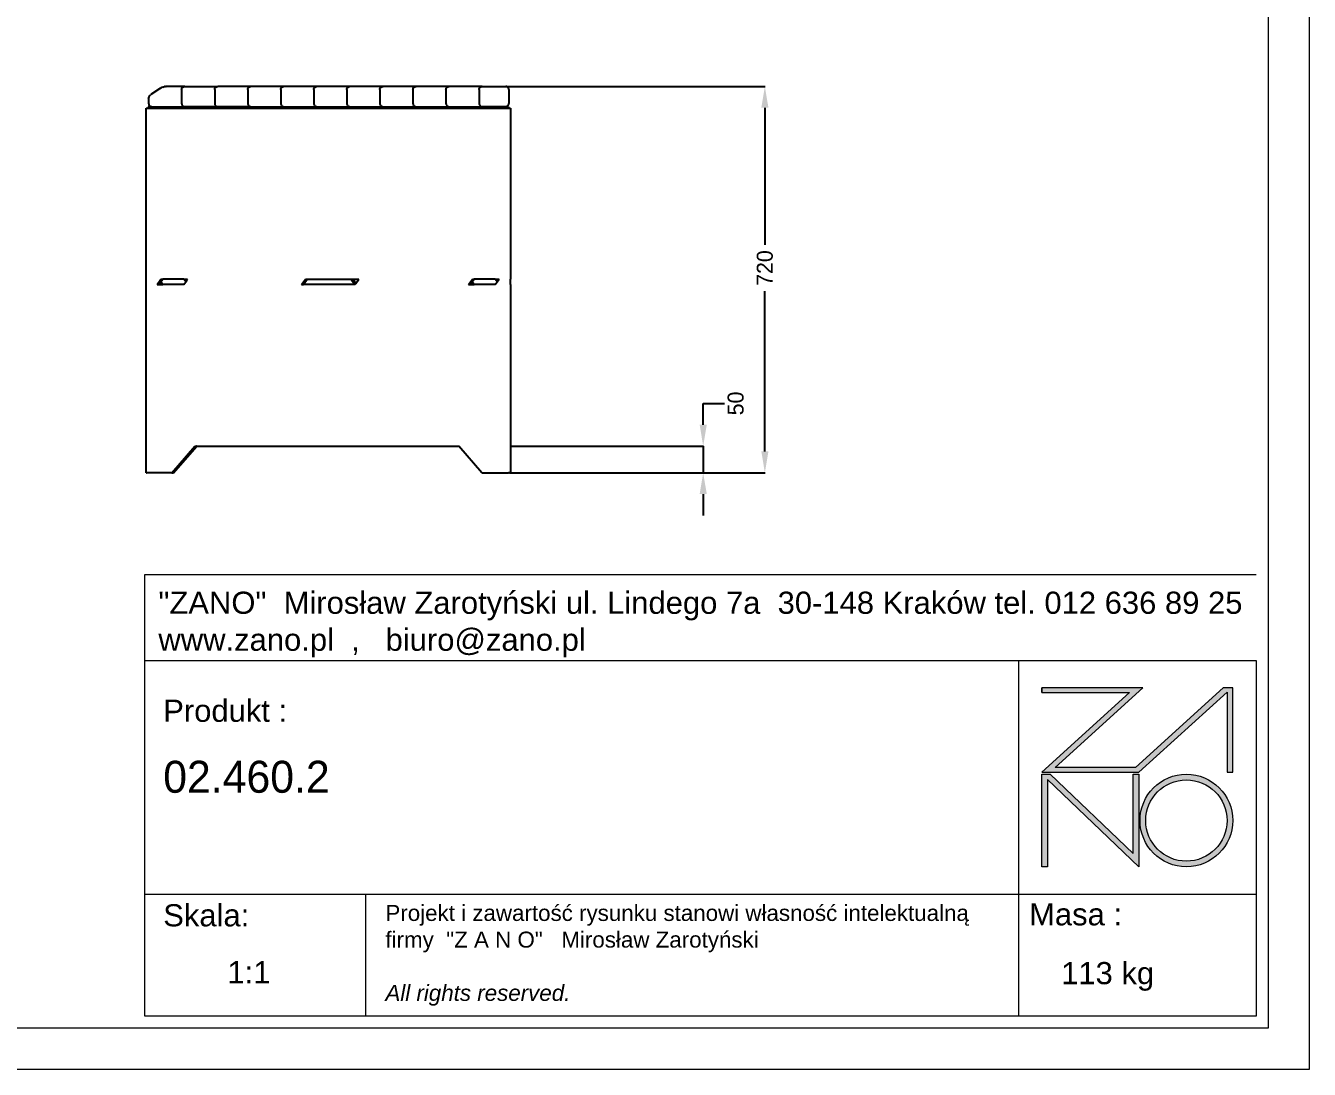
# Model space of a CAD drawing. Header units: millimetres. Extents: x -49 to 5358, y 50 to 4058.
# Drawn here: x 2949 to 5358, y 50 to 2009 of the extents above; entities that cross this region are included whole.
import ezdxf

# ---------------------------------------------------------------- set-up
doc = ezdxf.new("R2010")
doc.units = ezdxf.units.MM
doc.layers.add('DIMS', color=1, linetype='Continuous')
doc.layers.add('tabelka', color=155, linetype='Continuous')
doc.dimstyles.new('ISO-25', dxfattribs={"dimtxt": 2.5, "dimasz": 2.5, "dimexe": 1.25, "dimexo": 0.625, "dimtad": 1, "dimtxsty": 'Standard', "dimcen": 2.5, "dimadec": 0, "dimazin": 0, "dimtfac": 1, "dimtmove": 0, "dimatfit": 3, "dimfxl": 1, "dimarcsym": 0})

# ---------------------------------------------------------------- blocks, each defined once
blk = doc.blocks.new('*D60')
at = {"layer": 'Defpoints', "color": 0}
for p in [(3858.9, 1220), (3859.4, 1170), (4220.5, 1170)]:
    blk.add_point(p, dxfattribs=at)
at = {"layer": 'DIMS', "color": 0, "lineweight": -2}
for p, q in [((4220.5, 1260), (4220.5, 1300)), ((4220.5, 1300), (4260.5, 1300)), ((3859.4, 1220), (4221, 1220)), ((4220.5, 1220), (4220.5, 1170)), ((3859.9, 1170), (4221, 1170)), ((4220.5, 1130), (4220.5, 1090))]:
    blk.add_line(p, q, dxfattribs=at)
at = {"layer": 'DIMS', "color": 0}
for points in [[(4213.9, 1260), (4227.2, 1260), (4220.5, 1220)], [(4227.2, 1130), (4213.9, 1130), (4220.5, 1170)]]:
    blk.add_solid(points, dxfattribs=at)
at = {"layer": 'DIMS', "color": 0, "insert": (4281.5, 1300), "char_height": 30, "attachment_point": 5, "rotation": 90}
blk.add_mtext('50', dxfattribs=at)
blk = doc.blocks.new('*D64')
at = {"layer": 'Defpoints', "color": 0}
for p in [(3849.9, 1895), (3859.4, 1170), (4336.2, 1170)]:
    blk.add_point(p, dxfattribs=at)
at = {"layer": 'DIMS', "color": 0, "lineweight": -2}
for p, q in [((3850.4, 1895), (4336.7, 1895)), ((4336.2, 1855), (4336.2, 1597.6)), ((4336.2, 1210), (4336.2, 1510.6)), ((3859.9, 1170), (4336.7, 1170))]:
    blk.add_line(p, q, dxfattribs=at)
at = {"layer": 'DIMS', "color": 0}
for points in [[(4342.9, 1855), (4329.6, 1855), (4336.2, 1895)], [(4329.6, 1210), (4342.9, 1210), (4336.2, 1170)]]:
    blk.add_solid(points, dxfattribs=at)
at = {"layer": 'DIMS', "color": 0, "insert": (4336.2, 1554.1), "char_height": 30, "attachment_point": 5, "rotation": 90}
blk.add_mtext('720', dxfattribs=at)
blk = doc.blocks.new('zano')
at = {"layer": 'Defpoints', "lineweight": 5}
for points in [[(6270.2, 3716.2), (6270.2, 3707.4), (6434.8, 3707.4), (6270.2, 3558.4), (6452.4, 3558.4), (6617.9, 3708.2), (6617.9, 3558.4), (6628.6, 3558.4), (6628.6, 3716.2), (6610.7, 3716.2), (6446.1, 3567.2), (6295.4, 3567.2), (6459.9, 3716.2), (6270.2, 3716.2), (6270.2, 3707.4)], [(6270.2, 3554.4), (6286.2, 3554.4), (6441.7, 3405.6), (6441.7, 3554.4), (6452.4, 3554.4), (6452.4, 3380.5), (6281, 3544.6), (6281, 3380.5), (6270.2, 3380.5)]]:
    blk.add_hatch(color=251, dxfattribs=at).paths.add_polyline_path(points)
h = blk.add_hatch(color=251, dxfattribs=at)
h.paths.add_polyline_path([(6454.7, 3467.4, 1), (6628.6, 3467.4, 1)])
h.paths.add_polyline_path([(6617.9, 3467.4, -1), (6465.4, 3467.4, -1)], flags=16)
at = {"layer": 'Defpoints', "color": 251, "lineweight": 5}
blk.add_lwpolyline([(6434.8, 3707.4), (6270.2, 3558.4), (6452.4, 3558.4), (6617.9, 3708.2), (6617.9, 3558.4), (6628.6, 3558.4), (6628.6, 3716.2), (6610.7, 3716.2), (6446.1, 3567.2), (6295.4, 3567.2), (6459.9, 3716.2), (6270.2, 3716.2), (6270.2, 3707.4), (6432.1, 3707.4)], dxfattribs=at)
for points in [[(6270.2, 3716.2), (6270.2, 3707.4), (6434.8, 3707.4), (6270.2, 3558.4), (6452.4, 3558.4), (6617.9, 3708.2), (6617.9, 3558.4), (6628.6, 3558.4), (6628.6, 3716.2), (6610.7, 3716.2), (6446.1, 3567.2), (6295.4, 3567.2), (6459.9, 3716.2), (6270.2, 3716.2), (6270.2, 3707.4)], [(6270.2, 3554.4), (6286.2, 3554.4), (6441.7, 3405.6), (6441.7, 3554.4), (6452.4, 3554.4), (6452.4, 3380.5), (6281, 3544.6), (6281, 3380.5), (6270.2, 3380.5)]]:
    blk.add_lwpolyline(points, close=True, dxfattribs=at)
for radius in [87, 76.3]:
    blk.add_circle((6541.7, 3467.4), radius, dxfattribs=at)

msp = doc.modelspace()

# ---------------------------------------------------------------- linework, layer by layer
for p, q in [((3182.4, 1878.2), (3183.4, 1879.3)), ((3183.4, 1879.3), (3184.3, 1880.1)), ((3202, 1891.7), (3184.4, 1880.1)), ((3202, 1891.7), (3203.3, 1892.5)), ((3204.8, 1893.2), (3203.3, 1892.5)), ((3206.5, 1893.8), (3204.8, 1893.2)), ((3206.5, 1893.8), (3208.2, 1894.3)), ((3208.2, 1894.3), (3209.9, 1894.7)), ((3211.6, 1895), (3209.9, 1894.7)), ((3211.6, 1895), (3213, 1895)), ((3247.9, 1895), (3213, 1895)), ((3242, 1889), (3242.1, 1890.4)), ((3242, 1889), (3242, 1863)), ((3242.1, 1890.4), (3242.5, 1891.6)), ((3242.5, 1891.6), (3243.2, 1892.8)), ((3243.2, 1892.8), (3244.2, 1893.7)), ((3244.2, 1893.7), (3245.3, 1894.4)), ((3245.3, 1894.4), (3246.5, 1894.9)), ((3246.5, 1894.9), (3247.9, 1895)), ((3247.9, 1895), (3309.8, 1895)), ((3304, 1889), (3304.1, 1890.4)), ((3304, 1889), (3304, 1863)), ((3304.1, 1890.4), (3304.5, 1891.6)), ((3304.5, 1891.6), (3305.2, 1892.8)), ((3305.2, 1892.8), (3306.2, 1893.7)), ((3306.2, 1893.7), (3307.3, 1894.4)), ((3307.3, 1894.4), (3308.5, 1894.9)), ((3308.5, 1894.9), (3309.8, 1895)), ((3371.8, 1895), (3309.8, 1895)), ((3365.9, 1889), (3366.1, 1890.4)), ((3365.9, 1889), (3365.9, 1863)), ((3366.1, 1890.4), (3366.5, 1891.6)), ((3366.5, 1891.6), (3367.2, 1892.8)), ((3367.2, 1892.8), (3368.2, 1893.7)), ((3368.2, 1893.7), (3369.3, 1894.4)), ((3369.3, 1894.4), (3370.5, 1894.9)), ((3370.5, 1894.9), (3371.8, 1895)), ((3433.8, 1895), (3371.8, 1895)), ((3427.9, 1889), (3428.1, 1890.4)), ((3427.9, 1889), (3427.9, 1863)), ((3428.1, 1890.4), (3428.5, 1891.6)), ((3428.5, 1891.6), (3429.2, 1892.8)), ((3429.2, 1892.8), (3430.2, 1893.7)), ((3430.2, 1893.7), (3431.3, 1894.4)), ((3431.3, 1894.4), (3432.5, 1894.9)), ((3432.5, 1894.9), (3433.8, 1895)), ((3495.8, 1895), (3433.8, 1895)), ((3489.9, 1889), (3490.1, 1890.4)), ((3489.9, 1889), (3489.9, 1863)), ((3490.1, 1890.4), (3490.5, 1891.6)), ((3490.5, 1891.6), (3491.2, 1892.8)), ((3491.2, 1892.8), (3492.2, 1893.7)), ((3492.2, 1893.7), (3493.3, 1894.4)), ((3493.3, 1894.4), (3494.5, 1894.9)), ((3494.5, 1894.9), (3495.8, 1895)), ((3557.8, 1895), (3495.8, 1895)), ((3551.9, 1889), (3552.1, 1890.4)), ((3551.9, 1889), (3551.9, 1863)), ((3552.1, 1890.4), (3552.5, 1891.6)), ((3552.5, 1891.6), (3553.2, 1892.8)), ((3553.2, 1892.8), (3554.2, 1893.7)), ((3554.2, 1893.7), (3555.3, 1894.4)), ((3555.3, 1894.4), (3556.5, 1894.9)), ((3556.5, 1894.9), (3557.8, 1895)), ((3619.8, 1895), (3557.8, 1895)), ((3613.9, 1889), (3614.1, 1890.4)), ((3613.9, 1889), (3613.9, 1863)), ((3614.1, 1890.4), (3614.5, 1891.6)), ((3614.5, 1891.6), (3615.2, 1892.8)), ((3615.2, 1892.8), (3616.2, 1893.7)), ((3616.2, 1893.7), (3617.3, 1894.4)), ((3617.3, 1894.4), (3618.5, 1894.9)), ((3618.5, 1894.9), (3619.8, 1895)), ((3681.8, 1895), (3619.8, 1895)), ((3675.9, 1889), (3676.1, 1890.4)), ((3675.9, 1889), (3675.9, 1863)), ((3676.1, 1890.4), (3676.5, 1891.6)), ((3676.5, 1891.6), (3677.2, 1892.8)), ((3677.2, 1892.8), (3678.1, 1893.7)), ((3678.1, 1893.7), (3679.3, 1894.4)), ((3679.3, 1894.4), (3680.5, 1894.9)), ((3680.5, 1894.9), (3681.8, 1895)), ((3743.8, 1895), (3681.8, 1895)), ((3737.9, 1889), (3738.1, 1890.4)), ((3737.9, 1889), (3737.9, 1863)), ((3738.1, 1890.4), (3738.5, 1891.6)), ((3738.5, 1891.6), (3739.2, 1892.8)), ((3739.2, 1892.8), (3740.1, 1893.7)), ((3740.1, 1893.7), (3741.3, 1894.4)), ((3741.3, 1894.4), (3742.5, 1894.9)), ((3742.5, 1894.9), (3743.8, 1895)), ((3805.8, 1895), (3743.8, 1895)), ((3799.9, 1889), (3800.1, 1890.4)), ((3799.9, 1889), (3799.9, 1863)), ((3800.1, 1890.4), (3800.5, 1891.6)), ((3800.5, 1891.6), (3801.2, 1892.8)), ((3801.2, 1892.8), (3802.1, 1893.7)), ((3802.1, 1893.7), (3803.3, 1894.4)), ((3803.3, 1894.4), (3804.5, 1894.9)), ((3804.5, 1894.9), (3805.8, 1895)), ((3805.8, 1895), (3849.9, 1895)), ((3851.2, 1894.9), (3849.9, 1895)), ((3852.5, 1894.4), (3851.2, 1894.9)), ((3853.6, 1893.7), (3852.5, 1894.4)), ((3854.6, 1892.8), (3853.6, 1893.7)), ((3855.3, 1891.6), (3854.6, 1892.8)), ((3855.7, 1890.4), (3855.3, 1891.6)), ((3855.9, 1889), (3855.7, 1890.4)), ((3855.9, 1889), (3855.9, 1863)), ((3179.3, 1857), (3179.3, 1854.1)), ((3185.9, 1857), (3179.3, 1857)), ((3180, 1870.9), (3180.1, 1872.4)), ((3180, 1870.9), (3180, 1863)), ((3180, 1863), (3180.1, 1861.7)), ((3180.1, 1872.4), (3180.4, 1873.9)), ((3180.1, 1861.7), (3180.5, 1860.4)), ((3180.4, 1873.9), (3180.9, 1875.5)), ((3180.5, 1860.4), (3181.2, 1859.3)), ((3180.9, 1875.5), (3181.6, 1876.9)), ((3181.2, 1859.3), (3182.2, 1858.4)), ((3181.6, 1876.9), (3182.4, 1878.2)), ((3182.2, 1858.4), (3183.3, 1857.6)), ((3183.3, 1857.6), (3184.5, 1857.2)), ((3184.5, 1857.2), (3185.9, 1857)), ((3185.9, 1857), (3247.9, 1857)), ((3242, 1863), (3242.1, 1861.7)), ((3242.1, 1861.7), (3242.5, 1860.4)), ((3242.5, 1860.4), (3243.2, 1859.3)), ((3243.2, 1859.3), (3244.2, 1858.4)), ((3244.2, 1858.4), (3245.3, 1857.6)), ((3245.3, 1857.6), (3246.5, 1857.2)), ((3246.5, 1857.2), (3247.9, 1857)), ((3309.8, 1857), (3247.9, 1857)), ((3304, 1863), (3304.1, 1861.7)), ((3304.1, 1861.7), (3304.5, 1860.4)), ((3304.5, 1860.4), (3305.2, 1859.3)), ((3305.2, 1859.3), (3306.2, 1858.4)), ((3306.2, 1858.4), (3307.3, 1857.6)), ((3307.3, 1857.6), (3308.5, 1857.2)), ((3308.5, 1857.2), (3309.8, 1857)), ((3371.8, 1857), (3309.8, 1857)), ((3365.9, 1863), (3366.1, 1861.7)), ((3366.1, 1861.7), (3366.5, 1860.4)), ((3366.5, 1860.4), (3367.2, 1859.3)), ((3367.2, 1859.3), (3368.2, 1858.4)), ((3368.2, 1858.4), (3369.3, 1857.6)), ((3369.3, 1857.6), (3370.5, 1857.2)), ((3370.5, 1857.2), (3371.8, 1857)), ((3371.8, 1857), (3433.8, 1857)), ((3427.9, 1863), (3428.1, 1861.7)), ((3428.1, 1861.7), (3428.5, 1860.4)), ((3428.5, 1860.4), (3429.2, 1859.3)), ((3429.2, 1859.3), (3430.2, 1858.4)), ((3430.2, 1858.4), (3431.3, 1857.6)), ((3431.3, 1857.6), (3432.5, 1857.2)), ((3432.5, 1857.2), (3433.8, 1857)), ((3433.8, 1857), (3495.8, 1857)), ((3489.9, 1863), (3490.1, 1861.7)), ((3490.1, 1861.7), (3490.5, 1860.4)), ((3490.5, 1860.4), (3491.2, 1859.3)), ((3491.2, 1859.3), (3492.2, 1858.4)), ((3492.2, 1858.4), (3493.3, 1857.6)), ((3493.3, 1857.6), (3494.5, 1857.2)), ((3494.5, 1857.2), (3495.8, 1857)), ((3495.8, 1857), (3557.8, 1857)), ((3551.9, 1863), (3552.1, 1861.7)), ((3552.1, 1861.7), (3552.5, 1860.4)), ((3552.5, 1860.4), (3553.2, 1859.3)), ((3553.2, 1859.3), (3554.2, 1858.4)), ((3554.2, 1858.4), (3555.3, 1857.6)), ((3555.3, 1857.6), (3556.5, 1857.2)), ((3556.5, 1857.2), (3557.8, 1857)), ((3557.8, 1857), (3619.8, 1857)), ((3613.9, 1863), (3614.1, 1861.7)), ((3614.1, 1861.7), (3614.5, 1860.4)), ((3614.5, 1860.4), (3615.2, 1859.3)), ((3615.2, 1859.3), (3616.2, 1858.4)), ((3616.2, 1858.4), (3617.3, 1857.6)), ((3617.3, 1857.6), (3618.5, 1857.2)), ((3618.5, 1857.2), (3619.8, 1857)), ((3619.8, 1857), (3681.8, 1857)), ((3675.9, 1863), (3676.1, 1861.7)), ((3676.1, 1861.7), (3676.5, 1860.4)), ((3676.5, 1860.4), (3677.2, 1859.3)), ((3677.2, 1859.3), (3678.1, 1858.4)), ((3678.1, 1858.4), (3679.3, 1857.6)), ((3679.3, 1857.6), (3680.5, 1857.2)), ((3680.5, 1857.2), (3681.8, 1857)), ((3681.8, 1857), (3743.8, 1857)), ((3737.9, 1863), (3738.1, 1861.7)), ((3738.1, 1861.7), (3738.5, 1860.4)), ((3738.5, 1860.4), (3739.2, 1859.3)), ((3739.2, 1859.3), (3740.1, 1858.4)), ((3740.1, 1858.4), (3741.3, 1857.6)), ((3741.3, 1857.6), (3742.5, 1857.2)), ((3742.5, 1857.2), (3743.8, 1857)), ((3743.8, 1857), (3805.8, 1857)), ((3799.9, 1863), (3800.1, 1861.7)), ((3800.1, 1861.7), (3800.5, 1860.4)), ((3800.5, 1860.4), (3801.2, 1859.3)), ((3801.2, 1859.3), (3802.1, 1858.4)), ((3802.1, 1858.4), (3803.3, 1857.6)), ((3803.3, 1857.6), (3804.5, 1857.2)), ((3804.5, 1857.2), (3805.8, 1857)), ((3849.9, 1857), (3805.8, 1857)), ((3851.2, 1857.2), (3849.9, 1857)), ((3854.9, 1857), (3849.9, 1857)), ((3851.2, 1857.2), (3852.5, 1857.6)), ((3852.5, 1857.6), (3853.6, 1858.4)), ((3853.6, 1858.4), (3854.6, 1859.3)), ((3854.6, 1859.3), (3855.3, 1860.4)), ((3854.9, 1857), (3854.9, 1854.1)), ((3855.3, 1860.4), (3855.7, 1861.7)), ((3855.7, 1861.7), (3855.9, 1863)), ((3175.3, 1170), (3175.3, 1854.1)), ((3175.3, 1854.1), (3175.9, 1854.1)), ((3175.9, 1854.1), (3179.3, 1854.1)), ((3179.3, 1854.1), (3179.3, 1854.1)), ((3179.3, 1854.1), (3179.9, 1854.1)), ((3179.9, 1854.1), (3852.9, 1854.1)), ((3852.9, 1854.1), (3854.7, 1854.1)), ((3854.9, 1854.1), (3854.7, 1854.1)), ((3855.1, 1854.1), (3854.9, 1854.1)), ((3855.1, 1854.1), (3857.1, 1854.1)), ((3857.1, 1854.1), (3858.9, 1854.1)), ((3858.9, 1854.1), (3858.9, 1533)), ((3196.2, 1523), (3203.2, 1533)), ((3196.2, 1523), (3199.7, 1523)), ((3199.7, 1523), (3203.2, 1528)), ((3199.7, 1523), (3206.7, 1523)), ((3203.2, 1533), (3206.7, 1533)), ((3203.2, 1528), (3206.7, 1533)), ((3206.7, 1523), (3203.2, 1528)), ((3246.2, 1533), (3206.7, 1533)), ((3246.2, 1523), (3206.7, 1523)), ((3249.7, 1528), (3246.2, 1533)), ((3246.2, 1533), (3249.7, 1533)), ((3246.2, 1523), (3249.7, 1528)), ((3251.4, 1530.5), (3249.7, 1533)), ((3249.7, 1533), (3253.2, 1533)), ((3249.7, 1528), (3251.4, 1530.5)), ((3251.4, 1530.5), (3253.2, 1533)), ((3467.1, 1523), (3474.1, 1533)), ((3467.1, 1523), (3470.5, 1523)), ((3470.5, 1523), (3477.5, 1533)), ((3566.5, 1523), (3470.5, 1523)), ((3474.1, 1533), (3477.5, 1533)), ((3477.5, 1533), (3559.5, 1533)), ((3566.5, 1523), (3559.5, 1533)), ((3559.5, 1533), (3563, 1533)), ((3568.5, 1525.1), (3563, 1533)), ((3563, 1533), (3574.1, 1533)), ((3567.1, 1523), (3566.5, 1523)), ((3567.1, 1523), (3568.5, 1525.1)), ((3568.5, 1525.1), (3574.1, 1533)), ((3780.4, 1523), (3787.4, 1533)), ((3780.4, 1523), (3783.8, 1523)), ((3783.8, 1523), (3787.3, 1528)), ((3783.8, 1523), (3790.8, 1523)), ((3787.3, 1528), (3790.8, 1533)), ((3790.8, 1523), (3787.3, 1528)), ((3787.4, 1533), (3790.8, 1533)), ((3830.4, 1533), (3790.8, 1533)), ((3830.4, 1523), (3790.8, 1523)), ((3833.9, 1528), (3830.4, 1533)), ((3830.4, 1533), (3833.8, 1533)), ((3830.4, 1523), (3833.9, 1528)), ((3835.6, 1530.5), (3833.8, 1533)), ((3833.8, 1533), (3837.4, 1533)), ((3833.9, 1528), (3835.6, 1530.5)), ((3835.6, 1530.5), (3837.4, 1533)), ((3858.9, 1523), (3858.9, 1533)), ((3858.9, 1523), (3858.9, 1220)), ((3175.3, 1170), (3175.3, 1474)), ((3223.4, 1170), (3266.7, 1220)), ((3226.9, 1170), (3270.2, 1220)), ((3226.9, 1170.1), (3270.1, 1220)), ((3266.7, 1220), (3270.1, 1220)), ((3270.2, 1220), (3270.1, 1220)), ((3270.2, 1220), (3762.1, 1220)), ((3805.4, 1170), (3762.1, 1220)), ((3858.9, 1220), (3858.9, 1170)), ((3175.3, 1170), (3175.9, 1170)), ((3223.4, 1170), (3175.9, 1170)), ((3223.4, 1170), (3226.8, 1170)), ((3226.8, 1170), (3226.9, 1170.1)), ((3226.9, 1170), (3226.8, 1170)), ((3226.9, 1170), (3226.9, 1170.1)), ((3805.4, 1170), (3852.9, 1170)), ((3852.9, 1170), (3854.9, 1170)), ((3857.1, 1170), (3854.9, 1170)), ((3857.1, 1170), (3858.9, 1170))]:
    msp.add_line(p, q)
at = {"layer": 'tabelka', "lineweight": 5}
for p, q in [((3172.7, 979.3), (5257.7, 979.3)), ((3172.7, 817.5), (3172.7, 979.3)), ((3172.7, 979.3), (5257.7, 979.3)), ((4811.9, 817.5), (4811.9, 378.9)), ((3172.7, 378.9), (5257.7, 378.9)), ((3587, 378.9), (3587, 150.3)), ((4811.9, 378.9), (4811.9, 150.3))]:
    msp.add_line(p, q, dxfattribs=at)
for points in [[(-48.6, 4058), (5357.7, 4058), (5357.7, 50.3), (-48.6, 50.3)], [(28.8, 3980.6), (5280.3, 3980.6), (5280.3, 127.7), (28.8, 127.7)], [(3172.7, 817.5), (5257.7, 817.5), (5257.7, 150.3), (3172.7, 150.3)]]:
    msp.add_lwpolyline(points, close=True, dxfattribs=at)

# ---------------------------------------------------------------- block references
msp.add_blockref('zano', (-1414.6, -2950.1))

# ---------------------------------------------------------------- texts
at = {"layer": 'tabelka', "lineweight": 5, "attachment_point": 1}
for s, insert, char_height, width in [('{\\fArial|b0|i0|c238|p34;"ZANO"  Mirosław Zarotyński ul. Lindego 7a  30-148 Kraków tel. 012 636 89 25\\Pwww.zano.pl  ,   biuro@zano.pl}', (3198.4, 946.8), 41.595, 2040.38), ('{\\fArial|b0|i0|c238|p34;Produkt : }', (3207.4, 744.1), 41.595, 265.273), ('{\\fCentury Gothic|b0|i0|c238|p34;02.460.2}', (3207.4, 629.4), 60, 849.376), ('{\\fArial|b0|i0|c238|p34;Skala: }', (3207.4, 360.2), 41.595, 191.675), ('{\\fArial|b0|i0|c238|p34;Masa :}', (4832, 362.1), 41.595, 200.457), ('{\\fArial|b0|i0|c238|p34;1:1}', (3327.8, 253.4), 41.595, 42.482), ('{\\fArial|b0|i0|c238|p34;113 kg}', (4892.1, 251.7), 41.595, 290.547)]:
    msp.add_mtext(s, dxfattribs=dict(at, insert=insert, char_height=char_height, width=width))
at = {"layer": 'tabelka', "color": 1, "lineweight": 5, "insert": (3624.3, 358.8), "char_height": 30, "width": 1186.12, "attachment_point": 1}
msp.add_mtext('{\\fArial|b0|i0|c0|p34;Projekt i zawartość rysunku stanowi własność intelektualną firmy \\fArial|b0|i0|c238|p34; "Z A N O"   Mirosław Zarotyński\\fArial|b0|i1|c238|p34;\\P\\PAll rights reserved.}', dxfattribs=at)

# ---------------------------------------------------------------- dimensions: what is measured, and where the dimension line sits
at = {"layer": 'DIMS'}
for base, p1, text, override, picture, middle in [((4336.2, 1170), (3849.9, 1895), '720', {"dimtxt": 30, "dimasz": 40, "dimexe": 0.5, "dimexo": 0.5, "dimgap": 6, "dimtad": 0, "dimtih": 1, "dimtoh": 1, "dimdec": 0, "dimzin": 0, "dimadec": 2, "dimtfac": 2, "dimtdec": 1, "dimtzin": 0}, '*D64', (4336.2, 1554.1)), ((4220.5, 1170), (3858.9, 1220), '50', {"dimtxt": 30, "dimasz": 40, "dimexe": 0.5, "dimexo": 0.5, "dimgap": 6, "dimtad": 0, "dimtih": 1, "dimtoh": 1, "dimdec": 0, "dimzin": 0, "dimtxsty": 'Standard', "dimadec": 2, "dimtfac": 2, "dimtdec": 1, "dimtzin": 0}, '*D60', (4281.5, 1300))]:
    dim = msp.add_linear_dim(base=base, p1=p1, p2=(3859.4, 1170), angle=270, text=text, dimstyle='ISO-25', override=override, dxfattribs=at)
    dim.commit()
    dim.dimension.update_dxf_attribs({"geometry": picture, "text_midpoint": middle, "dimtype": 160, "text_rotation": 90})

doc.saveas('drawing.dxf')
